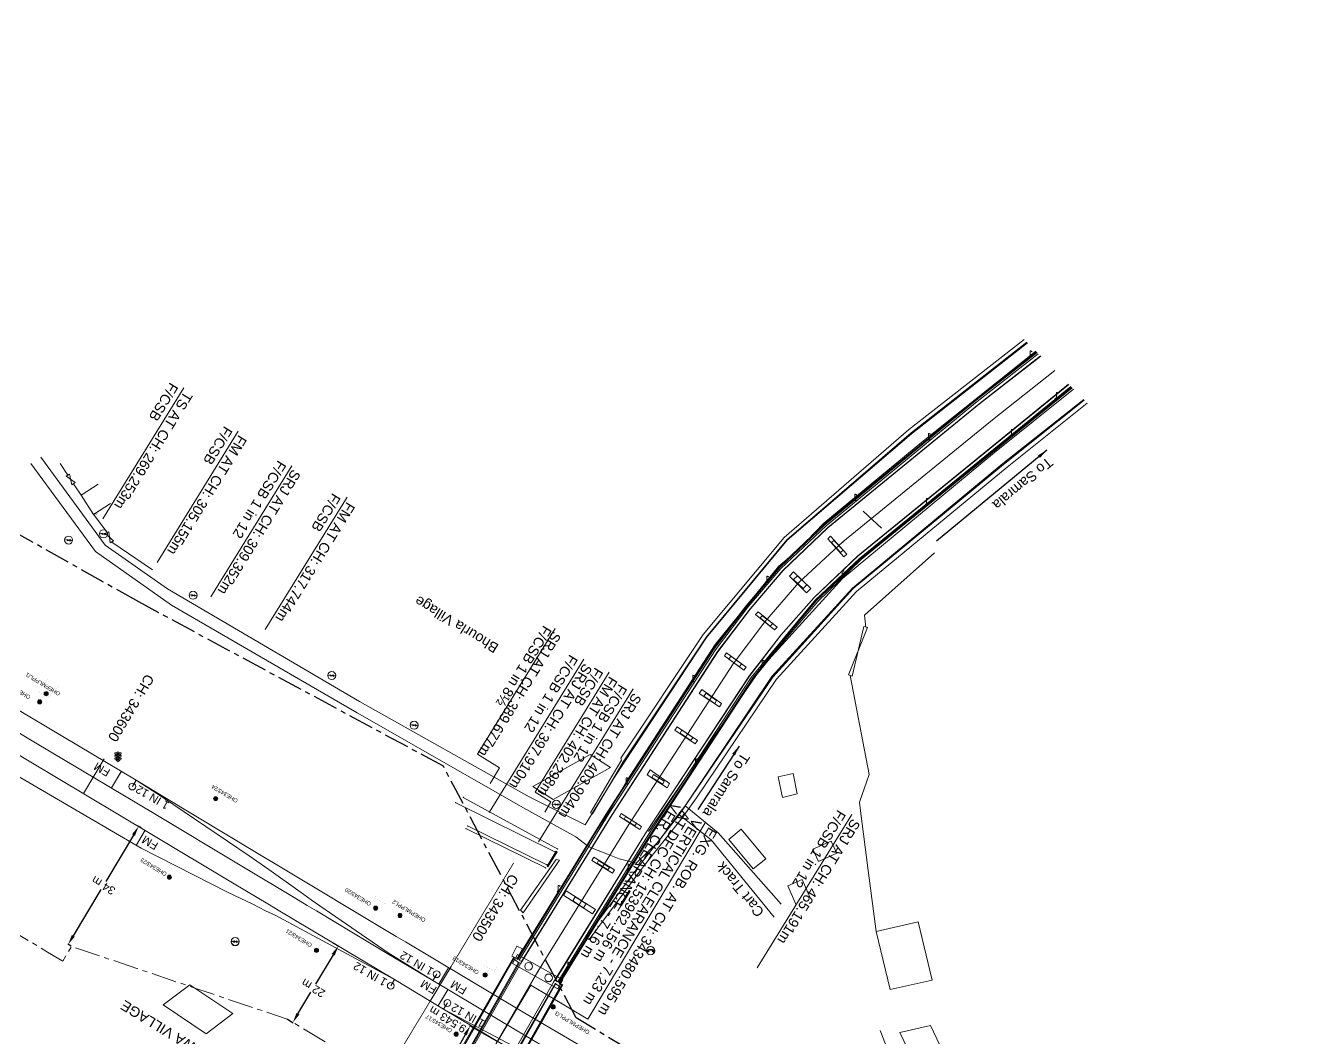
# Model space of a CAD drawing. Header units: metres. Extents: x 593168 to 611286, y 3401475 to 3412398.
# Drawn here: x 608160.6 to 608478.5, y 3403311.4 to 3403561.9 of the extents above; entities that cross this region are included whole.
import ezdxf

# ---------------------------------------------------------------- set-up
doc = ezdxf.new("R2010")
doc.units = ezdxf.units.M
doc.header["$MEASUREMENT"] = 0
doc.linetypes.add('CENTER', pattern=[2, 1.25, -0.25, 0.25, -0.25])
doc.linetypes.add('PHANTOM2', pattern=[1.25, 0.625, -0.125, 0.125, -0.125, 0.125, -0.125])
doc.layers.get('Defpoints').update_dxf_attribs({"lineweight": 0})
for name, color, linetype, lineweight in [('CANAL BOTTOM', 5, 'Continuous', 0), ('CANAL TOP', 5, 'Continuous', 0), ('Cart Track', 34, 'Continuous', 0), ("CHAWAPAIL STN. SRJ's", 251, 'Continuous', 0), ('Commercial Building Pucca', 251, 'Continuous', 0), ('Compound Wall', 251, 'Continuous', 0), ('Culvert Parapet', 7, 'Continuous', 0), ('DFCC BOUNDARY', 6, 'CENTER', 0), ('Electric Pole', 251, 'Continuous', 0), ('Exg track', 7, 'Continuous', 0), ('Existing IR Chainage', 7, 'Continuous', 0), ('Existing IR Track', 143, 'Continuous', 0), ('Fence', 251, 'F-LINE', 0), ('Footpath', 251, 'Continuous', 0), ('Gate', 251, 'Continuous', 0), ('Lamp_Post', 251, 'Continuous', 0), ('LC DETAILS IN PLAN', 7, 'Continuous', 0), ('OHE MAST', 8, 'Continuous', 0), ('OHE MAST TEXT', 8, 'Continuous', 0), ('Piers_Abutment', 7, 'Continuous', 0), ('PROPOSED DFCC TRACK', 1, 'Continuous', 0), ('Religious_Place', 251, 'Continuous', 0), ('Residential Building Pucca', 251, 'Continuous', 0), ('Retaining Wall', 251, 'Continuous', 0), ('SFL', 7, 'Continuous', 0), ('Shed', 251, 'Continuous', 0), ('Sign Board', 251, 'Continuous', 0), ('Step', 7, 'Continuous', 0), ('Subroad Centre', 34, 'Continuous', 0), ('Subroad Edge', 34, 'Continuous', 0), ('Telephone_Pole', 251, 'Continuous', 0), ('Village Area text', 251, 'Continuous', 0), ('Village Name', 7, 'Continuous', 0), ('Wing Wall', 7, 'Continuous', 0)]:
    doc.layers.add(name, color=color, linetype=linetype, lineweight=lineweight)
doc.layers.add('Existing Railway Boundary', color=7, linetype='CENTER')
doc.layers.add('MATCH LINE', color=7, linetype='Continuous')
doc.styles.get("Standard").update_dxf_attribs({"font": 'arial.ttf'})
doc.styles.add('Style-Arial', font='arial.ttf')
doc.styles.add('Vill txt', font='arial.ttf', dxfattribs={"height": 3})
doc.linetypes.add('F-LINE', pattern='A,0.6,["X",Standard,S=0.3,R=0,X=0,Y=-0.15],0.1', length=0.7)
doc.dimstyles.new('ISO-25', dxfattribs={"dimtxt": 2.5, "dimasz": 2.5, "dimexe": 1.25, "dimexo": 0.625, "dimtad": 1, "dimtxsty": 'Standard', "dimcen": 2.5, "dimadec": 0, "dimazin": 0, "dimtfac": 1, "dimtmove": 0, "dimatfit": 3, "dimfxl": 1, "dimarcsym": 0})
doc.dimstyles.get("Standard").update_dxf_attribs({"dimtxt": 0.18, "dimasz": 0.18, "dimexe": 0.18, "dimexo": 0.0625, "dimgap": 0.09, "dimtad": 0, "dimtih": 1, "dimtoh": 1, "dimdec": 4, "dimzin": 0, "dimdsep": 46, "dimtxsty": 'Standard', "dimcen": 0.09, "dimadec": 0, "dimazin": 0, "dimtfac": 1, "dimtdec": 4, "dimtofl": 0, "dimtmove": 0, "dimatfit": 3, "dimfxl": 1, "dimtolj": 1, "dimtzin": 0, "dimarcsym": 0})

# ---------------------------------------------------------------- blocks, each defined once
blk = doc.blocks.new('GT')
at = {"layer": 'Gate'}
for p, q in [((-0.5, -0.5), (-0.5, 0.5)), ((-0.5, 0.5), (0.5, -0.5)), ((0.5, 0.5), (0.5, -0.5))]:
    blk.add_line(p, q, dxfattribs=at)
blk.add_lwpolyline([(0.5, 0.5), (-0.5, -0.5)], dxfattribs=at)
blk = doc.blocks.new('EP')
blk.add_hatch(color=8).paths.add_polyline_path([(-0.21, -0.05), (-0.21, 0.16), (-0.93, -0.01), (-0.31, 0.07), (-0.31, -0.19), (0.31, 0), (0.31, -0.24), (0.94, -0.01), (0.41, -0.1), (0.43, 0.15)])
at = {"color": 8}
for p, q in [((-0.93, -0.01), (-0.21, 0.16)), ((-0.31, 0.07), (-0.93, -0.01)), ((-0.31, -0.19), (-0.31, 0.07)), ((0.31, 0), (-0.31, -0.19)), ((-0.21, 0.16), (-0.21, -0.05)), ((-0.21, -0.05), (0.43, 0.15)), ((0.31, -0.24), (0.31, 0)), ((0.43, 0.15), (0.41, -0.1)), ((0.94, -0.01), (0.31, -0.24)), ((0.41, -0.1), (0.94, -0.01))]:
    blk.add_line(p, q, dxfattribs=at)
blk.add_circle((0, 0), 1, dxfattribs=at)
blk = doc.blocks.new('LP')
for points in [[(0, 0), (0, 1.5)], [(0.25, 1.35), (0.44, 1.35)]]:
    blk.add_lwpolyline(points)
for centre, radius, start, end in [((0.07, 0.99), 0.519, 57.6425, 97.3165), ((0.34, 1.33), 0.094, 11.7012, 168.0476)]:
    blk.add_arc(centre, radius, start, end)
at = {"extrusion": (0, 0, -1)}
blk.add_ellipse((0, 0.01), major_axis=(0.308, 0), ratio=0.400495, dxfattribs=at)
blk.add_ellipse((0.35, 1.36), major_axis=(0.0017, 0.0438), ratio=0.461056, start_param=1.74022, end_param=4.575836)
blk = doc.blocks.new('SIG')
for color, points in [(1, [(-0.22, 0.42, 0.180295), (-0.01, 0.33, -0.00255), (0.01, 0.33, -0.00255), (0.02, 0.33, 0.180295), (0.23, 0.42, -0.002654), (0.25, 0.44, 0.184495), (0.33, 0.65, 1.000001), (-0.32, 0.65, 0.184495), (-0.24, 0.44, -0.002654)]), (2, [(0.23, -0.23, -0.002654), (0.25, -0.21, 0.184495), (0.33, 0.01, 1.000001), (-0.32, 0.01, 0.184495), (-0.24, -0.21, -0.002654), (-0.22, -0.23, 0.180295), (-0.01, -0.32, -0.00255), (0.01, -0.32, -0.00255), (0.02, -0.32, 0.180295)]), (3, [(0.23, -0.88, -0.002654), (0.25, -0.86, 0.184495), (0.33, -0.64, 1.000001), (-0.32, -0.64, 0.184495), (-0.24, -0.86, -0.002654), (-0.22, -0.88, 0.395599)])]:
    blk.add_hatch(color=color).paths.add_polyline_path(points)
for p, q in [((-0.31, 0.98), (-0.32, -0.9)), ((0.33, -0.9), (0.32, 0.98))]:
    blk.add_line(p, q)
for points in [[(-0.31, 0.98), (-0.81, 0.98, 0.198758), (-0.42, 0.41, 0.003814), (-0.31, 0.39, 0.003814)], [(-0.31, 0.33), (-0.81, 0.33, 0.198758), (-0.42, -0.23, 0.003727), (-0.32, -0.26, 0.003727)], [(0.32, 0.98), (0.82, 0.98, -0.198758), (0.44, 0.41, -0.003814), (0.32, 0.39, -0.003814)], [(0.32, 0.33), (0.82, 0.33, -0.198758), (0.44, -0.23, -0.003727), (0.33, -0.26, -0.003727)], [(-0.32, -0.32), (-0.81, -0.32, 0.198758), (-0.42, -0.88, 0.003639), (-0.32, -0.9)], [(0.33, -0.32), (0.82, -0.32, -0.198758), (0.44, -0.88, -0.003639), (0.33, -0.9)]]:
    blk.add_lwpolyline(points, format="xyb")
for centre, radius, start, end in [((0.01, 0.91), 0.324, 12.4049, 167.5951), ((0.01, 0.81), 0.357, 27.7578, 152.2422), ((0.01, -0.9), 0.324, 181.4572, 358.5428)]:
    blk.add_arc(centre, radius, start, end)
blk = doc.blocks.new('TP')
at = {"layer": 'Telephone_Pole'}
blk.add_hatch(color=8, dxfattribs=at).paths.add_polyline_path([(0.49, 0.08, -0.516403), (0.5, 0.04, 0.157799), (0.42, -0.19, 0.257253), (0.43, -0.21), (0.7, -0.4, 0.297943), (0.73, -0.4, 0.213635), (0.94, -0.09, 0.292624), (0.86, 0.1, 0.314672), (-0.86, 0.1, 0.297888), (-0.94, -0.1, 0.205841), (-0.73, -0.4, 0.297943), (-0.7, -0.4), (-0.43, -0.21, 0.257253), (-0.42, -0.19, 0.155164), (-0.5, 0.04, -0.510878), (-0.49, 0.08, -0.167449)])
at = {"layer": 'Telephone_Pole', "color": 8}
for p, q in [((-0.7, -0.4), (-0.43, -0.21)), ((-0.44, -0.22), (-0.44, -0.22)), ((0.7, -0.4), (0.43, -0.21)), ((0.44, -0.22), (0.44, -0.22))]:
    blk.add_line(p, q, dxfattribs=at)
blk.add_circle((0, 0), 1.03, dxfattribs=at)
for centre, radius, start, end in [((0.01, -1.13), 1.5, 55.3659, 125.2353), ((-0.48, 0.05), 0.0243, 109.2181, 217.464), ((-0.82, -0.21), 0.402, 2.1844, 37.464), ((0.01, -1.34), 1.5, 71.1943, 109.2181), ((0.82, -0.21), 0.402, 141.9464, 177.8156), ((0.48, 0.06), 0.0243, 321.9464, 71.1943), ((0.75, -0.06), 0.194, 350.1231, 55.3659), ((-0.44, -0.19), 0.0258, 304.4776, 2.1844), ((0.44, -0.19), 0.0258, 177.8156, 235.5224), ((0.72, -0.38), 0.0258, 235.5224, 301.8866), ((0.49, -0.01), 0.462, 301.8866, 350.1231)]:
    blk.add_arc(centre, radius, start, end, dxfattribs=at)
blk = doc.blocks.new('OHE MAST')
h = blk.add_hatch(color=253)
h.dxf.hatch_style = 1
edge = h.paths.add_edge_path()
edge.add_arc((0, 0), 0.514, 0, 360)
at = {"color": 253, "const_width": 0.01}
for points in [[(-1.03, -1.71), (0, 0)], [(-3.09, -2.23), (-2.32, -0.94), (0.26, -2.49), (-0.52, -3.77)]]:
    blk.add_lwpolyline(points, dxfattribs=at)
at = {"color": 253}
blk.add_circle((0, 0), 0.514, dxfattribs=at)
blk = doc.blocks.new('*D123')
at = {"layer": 'Defpoints', "color": 0, "transparency": 16777216}
for p in [(608277.34, 3403310.66), (608265.88, 3403306.2), (608272.62, 3403302.36)]:
    blk.add_point(p, dxfattribs=at)
at = {"layer": 'PROPOSED DFCC TRACK', "color": 0, "lineweight": -2, "transparency": 16777216}
for p, q in [((608277.23, 3403310.72), (608270.49, 3403314.55)), ((608269.37, 3403312.32), (608267.12, 3403308.37)), ((608272.52, 3403302.42), (608265.77, 3403306.26))]:
    blk.add_line(p, q, dxfattribs=at)
at = {"layer": 'PROPOSED DFCC TRACK', "color": 0, "transparency": 16777216}
for points in [[(608269, 3403312.52), (608269.73, 3403312.11), (608270.6, 3403314.49)], [(608266.76, 3403308.58), (608267.48, 3403308.16), (608265.88, 3403306.2)]]:
    blk.add_solid(points, dxfattribs=at)
at = {"layer": 'PROPOSED DFCC TRACK', "color": 0, "lineweight": 0, "transparency": 16777216, "insert": (608265.03, 3403316.1), "char_height": 2, "attachment_point": 5, "rotation": 149, "style": 'Style-Arial'}
blk.add_mtext('\\A1;9.543 m', dxfattribs=at)
blk = doc.blocks.new('TerminatorOpen_0.5')
at = {"color": 0, "linetype": 'ByBlock', "lineweight": -2}
for q in [(-1, 0.25), (-1, 0), (-1, -0.25)]:
    blk.add_line((0, 0), q, dxfattribs=at)
blk = doc.blocks.new('*D106')
at = {"layer": 'Defpoints', "color": 0, "linetype": 'ByBlock', "ltscale": 5, "transparency": 16777216}
for p in [(608236.59, 3403335.08), (608237.97, 3403334.25), (608225.31, 3403316.19)]:
    blk.add_point(p, dxfattribs=at)
at = {"layer": 'DFCC BOUNDARY', "color": 0, "linetype": 'ByBlock', "lineweight": -2, "ltscale": 5, "transparency": 16777216}
for p, q in [((608236.69, 3403335.02), (608238.08, 3403334.19)), ((608236.69, 3403332.11), (608232.33, 3403324.81)), ((608227.98, 3403317.51), (608231.18, 3403322.87)), ((608225.42, 3403316.13), (608226.8, 3403315.3))]:
    blk.add_line(p, q, dxfattribs=at)
at = {"layer": 'DFCC BOUNDARY', "color": 0, "linetype": 'ByBlock', "ltscale": 5, "transparency": 16777216}
for points in [[(608236.33, 3403332.32), (608237.05, 3403331.89), (608237.97, 3403334.25)], [(608227.62, 3403317.72), (608228.33, 3403317.3), (608226.7, 3403315.36)]]:
    blk.add_solid(points, dxfattribs=at)
at = {"layer": 'DFCC BOUNDARY', "color": 0, "linetype": 'ByBlock', "ltscale": 5, "transparency": 16777216, "insert": (608231.75, 3403323.84), "char_height": 2, "attachment_point": 5, "rotation": 149, "style": 'Style-Arial'}
blk.add_mtext('\\A1;22 m', dxfattribs=at)
blk = doc.blocks.new('*D107')
at = {"layer": 'Defpoints', "color": 0, "linetype": 'ByBlock', "ltscale": 5, "transparency": 16777216}
for p in [(608188.53, 3403363.86), (608189.35, 3403363.37), (608171.92, 3403334.18)]:
    blk.add_point(p, dxfattribs=at)
at = {"layer": 'DFCC BOUNDARY', "color": 0, "linetype": 'ByBlock', "lineweight": -2, "ltscale": 5, "transparency": 16777216}
for p, q in [((608189.24, 3403363.43), (608188.42, 3403363.92)), ((608187.25, 3403361.71), (608180.4, 3403350.25)), ((608172.38, 3403336.81), (608179.23, 3403348.28)), ((608171.81, 3403334.24), (608170.99, 3403334.73))]:
    blk.add_line(p, q, dxfattribs=at)
at = {"layer": 'DFCC BOUNDARY', "color": 0, "linetype": 'ByBlock', "ltscale": 5, "transparency": 16777216}
for points in [[(608186.89, 3403361.93), (608187.61, 3403361.5), (608188.53, 3403363.86)], [(608172.02, 3403337.03), (608172.74, 3403336.6), (608171.1, 3403334.67)]]:
    blk.add_solid(points, dxfattribs=at)
at = {"layer": 'DFCC BOUNDARY', "color": 0, "linetype": 'ByBlock', "ltscale": 5, "transparency": 16777216, "insert": (608179.82, 3403349.26), "char_height": 2, "attachment_point": 5, "rotation": 149, "style": 'Style-Arial'}
blk.add_mtext('\\A1;34 m', dxfattribs=at)

msp = doc.modelspace()

# ---------------------------------------------------------------- linework, layer by layer
at = {"layer": 'CANAL BOTTOM'}
for points in [[(608291.6935, 3403357.5196, 262.1373), (608267.0188, 3403369.705, 261.8954)], [(608269.9654, 3403363.9607, 262.5452), (608289.5996, 3403354.3529, 262.2223)]]:
    msp.add_polyline3d(points, dxfattribs=at)
for p in [(608267.019, 3403369.705, 261.895), (608269.965, 3403363.961, 262.545), (608291.694, 3403357.52, 262.137), (608289.6, 3403354.353, 262.222)]:
    msp.add_point(p, dxfattribs=at)
at = {"layer": 'CANAL TOP'}
for points in [[(608268.8659, 3403371.0286, 262.7961), (608292.2551, 3403358.2329, 263.3049)], [(608289.3106, 3403353.594, 263.4019), (608269.5226, 3403363.3304, 263.272)]]:
    msp.add_polyline3d(points, dxfattribs=at)
for p in [(608268.866, 3403371.029, 262.796), (608269.523, 3403363.33, 263.272), (608292.255, 3403358.233, 263.305), (608289.311, 3403353.594, 263.402)]:
    msp.add_point(p, dxfattribs=at)
at = {"layer": 'Cart Track'}
for points in [[(608347.5432, 3403344.5808, 261.8404), (608331.962, 3403362.2622, 262.3742), (608323.7869, 3403368.9397, 263.176)], [(608322.1208, 3403366.8927, 263.184), (608330.2125, 3403360.5728, 262.3352), (608345.7994, 3403341.437, 261.7904)]]:
    msp.add_polyline3d(points, dxfattribs=at)
at = {"layer": "CHAWAPAIL STN. SRJ's", "lineweight": 13, "flags": 128}
for points, elevation in [([(608199.6932, 3403472.3502), (608179.6765, 3403439.9669)], 264.1857), ([(608213.1832, 3403461.6292), (608193.1209, 3403429.172)], 264.1047), ([(608240.1181, 3403445.308), (608219.8924, 3403412.5864)], 264.1047)]:
    msp.add_lwpolyline(points, dxfattribs=dict(at, elevation=elevation))
for points in [[(608226.4389, 3403453.0433), (608206.4319, 3403420.6755)], [(608291.6336, 3403412.8201), (608272.3963, 3403381.6975), (608277.8741, 3403378.3115), (608275.5212, 3403374.505)], [(608298.7361, 3403405.2446), (608275.3033, 3403367.3346)], [(608305.0124, 3403402.04), (608286.6568, 3403372.3439), (608290.5979, 3403369.9078), (608289.0349, 3403367.3793)], [(608310.9325, 3403397.9203), (608287.4998, 3403360.0103)], [(608365.0702, 3403366.808), (608341.6374, 3403328.898)]]:
    msp.add_lwpolyline(points, dxfattribs=at)
at = {"layer": 'Commercial Building Pucca'}
for points in [[(608181.5886, 3403443.7478, 262.6691), (608177.3796, 3403441.0516, 262.6691), (608174.3262, 3403445.8181, 262.8031), (608178.5352, 3403448.5143, 262.8031)], [(608305.2922, 3403378.4131, 267.4407), (608291.1183, 3403370.5187, 267.4357), (608286.0802, 3403373.76, 264.4286), (608300.2541, 3403381.6544, 264.4336), (608305.2922, 3403378.4131, 267.4407)]]:
    msp.add_polyline3d(points, dxfattribs=at)
for points in [[(608384.9725, 3403325.8345, 266.462), (608374.5518, 3403323.4712, 266.582), (608371.0418, 3403337.883, 266.486), (608381.4632, 3403340.2465, 266.486)], [(608392.2059, 3403298.4588, 266.691), (608384.6678, 3403296.6986, 266.489), (608376.9495, 3403312.8309, 266.504), (608384.4901, 3403314.5917, 266.504)]]:
    msp.add_polyline3d(points, close=True, dxfattribs=at)
at = {"layer": 'Compound Wall'}
for points in [[(608169.0824, 3403453.6039, 262.994), (608171.034, 3403450.7364, 262.995)], [(608172.4383, 3403448.6303, 262.6241), (608174.3262, 3403445.8181, 262.8031)], [(608177.4032, 3403441.0683, 262.6671), (608180.712, 3403436.543, 262.6811)], [(608181.877, 3403434.1643, 262.7201), (608191.9905, 3403427.294, 262.3782)], [(608368.5026, 3403413.1798, 264.3636), (608368.2322, 3403416.0876, 265.2624), (608385.4979, 3403431.5688, 265.1714)], [(608364.685, 3403401.2126, 264.6496), (608369.3455, 3403376.7284, 265.0164), (608366.9389, 3403369.831, 264.0857), (608367.1986, 3403367.6779, 262.4842), (608369.1348, 3403352.9465, 264.2427)], [(608369.1348, 3403352.9465, 264.2427), (608371.0418, 3403337.883, 266.486)]]:
    msp.add_polyline3d(points, dxfattribs=at)
at = {"layer": 'Culvert Parapet'}
for points in [[(608289.6158, 3403354.0397, 263.8308), (608291.8986, 3403357.7006, 263.7728), (608292.0967, 3403357.5543, 263.7688), (608289.8137, 3403353.8931, 263.7688)], [(608307.7024, 3403344.3503, 263.8008), (608309.9851, 3403348.0112, 263.7428), (608310.1802, 3403347.8479, 263.7388), (608307.9529, 3403344.2338, 263.7958)]]:
    msp.add_polyline3d(points, close=True, dxfattribs=at)
at = {"layer": 'DFCC BOUNDARY', "ltscale": 5, "flags": 128}
msp.add_lwpolyline([(608169.7484, 3403330.5329), (608166.0125, 3403332.7612), (608109.3376, 3403366.5656), (608077.3094, 3403385.6693), (608053.897, 3403399.8354), (608027.9038, 3403415.1356), (608002.7237, 3403430.4016), (607965.038, 3403453.1168), (607923.0995, 3403476.5115), (607908.5225, 3403452.0667), (607756.2131, 3403543.6905), (607765.5086, 3403559.4423), (607571.8471, 3403673.7258), (607552.2717, 3403660.5571), (607485.2693, 3403700.0965), (607479.8852, 3403703.2741), (607474.4939, 3403706.4583), (607469.0947, 3403709.6517), (607463.6689, 3403712.8676), (607458.2522, 3403716.0874), (607452.8306, 3403719.3215), (607447.4053, 3403722.5717), (607441.9978, 3403725.8273, -0.00829626), (607370.6701, 3403770.5171), (607376.2934, 3403779.6115)], format="xyb", dxfattribs=at)
msp.add_lwpolyline([(608371.0084, 3403228.0502), (608371.2837, 3403228.8374), (608356.3424, 3403237.7852), (608325.1031, 3403256.5065), (608299.6469, 3403271.6502), (608276.1364, 3403285.737), (608274.196, 3403286.9007), (608272.2582, 3403288.0627), (608267.7917, 3403290.741), (608252.7058, 3403299.7538), (608240.5308, 3403307.1051), (608225.3099, 3403316.1902), (608209.1028, 3403321.6255), (608206.814, 3403322.3983), (608203.4143, 3403323.528), (608196.5988, 3403325.8333), (608174.1538, 3403333.427), (608171.9213, 3403334.1758), (608169.7484, 3403330.5329)], dxfattribs=at)
at = {"layer": 'Exg track'}
for p, q in [((608187.902, 3403375.2636), (608186.9773, 3403373.7092)), ((608261.3816, 3403325.7235), (608262.3063, 3403327.2779)), ((608251.8545, 3403325.9672), (608250.9297, 3403324.4128)), ((608264.0333, 3403318.6136), (608264.958, 3403320.168))]:
    msp.add_line(p, q, dxfattribs=at)
at = {"layer": 'Exg track', "const_width": 0.3}
for points, elevation in [([(608184.2381, 3403377.4438), (608181.7813, 3403373.3383)], 264.141), ([(608190.1291, 3403362.9038), (608187.9514, 3403359.1715)], 264.1047), ([(608265.1007, 3403323.509), (608262.6493, 3403319.4492)], 264.2317)]:
    msp.add_lwpolyline(points, dxfattribs=dict(at, elevation=elevation))
msp.add_lwpolyline([(608265.2613, 3403328.9278), (608262.8398, 3403324.8574)], dxfattribs=at)
at = {"layer": 'Exg track'}
for centre in [(608186.9773, 3403373.7092), (608262.3063, 3403327.2779), (608250.9297, 3403324.4128), (608264.958, 3403320.168)]:
    msp.add_circle(centre, 0.8325, dxfattribs=at)
at = {"layer": 'Existing IR Chainage', "color": 7, "linetype": 'Continuous', "lineweight": 13, "flags": 128}
for points in [[(608180.0269, 3403380.5827), (608174.9003, 3403371.9968)], [(608265.8665, 3403329.1882), (608260.6976, 3403320.6277)]]:
    msp.add_lwpolyline(points, dxfattribs=at)
at = {"layer": 'Existing IR Track', "flags": 128}
for points in [[(608367.1739, 3403275.0703), (608357.7637, 3403279.1926), (608346.7622, 3403284.0552), (608316.2168, 3403298.8461), (608284.1412, 3403317.6599), (608254.5655, 3403335.3114), (608252.2512, 3403336.6068), (608221.8917, 3403354.8082), (608218.8493, 3403356.6586), (608194.5717, 3403371.2695), (608187.902, 3403375.2636), (608151.5167, 3403396.9152), (608086.4235, 3403435.7831), (608056.7796, 3403453.4972), (608031.8518, 3403468.4243), (608012.9231, 3403479.7069), (607975.9689, 3403501.7758), (607956.1825, 3403513.6224), (607936.3775, 3403525.4876)], [(608251.8545, 3403325.9672), (608222.2986, 3403341.8834), (608219.9458, 3403343.0072), (608216.8169, 3403344.597), (608210.6906, 3403347.5186), (608189.1933, 3403358.4469), (608145.1533, 3403384.1435), (608107.2322, 3403406.7721), (608077.1122, 3403424.809), (608048.9418, 3403441.6816), (608028.7206, 3403453.8546), (608009.5482, 3403465.3257), (607999.9832, 3403471.033), (607981.9504, 3403481.8659), (607967.9877, 3403490.2163), (607949.1946, 3403501.4065), (607926.8519, 3403514.7494)], [(608295.2016, 3403305.5795), (608281.826, 3403313.5499), (608261.3816, 3403325.7235), (608250.0783, 3403332.4086), (608232.5316, 3403342.9842), (608230.2621, 3403344.3148), (608227.4329, 3403346.028), (608214.0937, 3403353.9995), (608192.3562, 3403367.0103), (608163.0209, 3403384.5647), (608149.253, 3403392.8035)], [(608279.0903, 3403309.618), (608264.0333, 3403318.6136), (608251.8545, 3403325.9672), (608223.0332, 3403343.1699), (608220.9229, 3403344.4357), (608217.85, 3403346.2588), (608211.7599, 3403349.9161), (608191.4116, 3403362.138), (608160.6071, 3403380.5312), (608147.2148, 3403388.5271)], [(608261.3816, 3403325.7235), (608250.3343, 3403332.5889), (608233.3856, 3403344.2132), (608231.2716, 3403345.6918), (608228.5157, 3403347.6958), (608220.7464, 3403353.2303), (608215.9243, 3403356.6116), (608194.4567, 3403371.0653), (608187.902, 3403375.2636)], [(608319.1889, 3403291.2981), (608313.6371, 3403294.3399), (608298.8207, 3403301.6982), (608296.9857, 3403302.5368), (608294.2193, 3403303.7633), (608288.2918, 3403306.397), (608286.124, 3403307.396), (608284.2158, 3403308.2007), (608279.5553, 3403310.3906), (608264.0333, 3403318.6136)]]:
    msp.add_lwpolyline(points, dxfattribs=at)
at = {"layer": 'Existing Railway Boundary', "ltscale": 5}
msp.add_lwpolyline([(610412.2426, 3402047.4072), (610348.1708, 3402084.3155), (610255.6699, 3402141.9633), (610098.8011, 3402235.9968), (610097.6409, 3402236.5907), (610096.8654, 3402237.0016), (610095.7382, 3402237.4658), (610093.9073, 3402238.4592), (608296.8511, 3403316.4743), (608263.9541, 3403378.7593), (608188.5487, 3403419.3953), (608142.2829, 3403445.4311)], dxfattribs=at)
at = {"layer": 'Fence'}
msp.add_lwpolyline([(608372.1017, 3403313.3551), (608381.8617, 3403288.2371), (608369.5508, 3403278.9481), (608367.1131, 3403271.5311), (608370.3664, 3403268.909), (608376.3973, 3403268.3341), (608386.7125, 3403262.4563), (608551.2206, 3403164.1511), (608632.2893, 3403115.0721), (608679.3088, 3403087.3195), (608791.5813, 3403020.1173), (608819.8372, 3403003.1193), (608873.6228, 3402970.6534), (608890.3422, 3402960.78), (608889.8609, 3402959.7253), (608927.3124, 3402936.2233), (609022.9823, 3402879.9395), (609070.4179, 3402852.2172), (609088.9237, 3402841.3128), (609133.9252, 3402812.673), (609144.8227, 3402808.4816)], dxfattribs=at)
at = {"layer": 'Footpath'}
for points in [[(608282.6902, 3403330.7949, 273.5789), (608304.9949, 3403367.0969, 272.5772), (608331.2915, 3403407.5464, 270.9397), (608339.3075, 3403418.0974, 270.6868), (608347.5005, 3403427.628, 270.2429), (608358.6832, 3403438.2434, 269.7911), (608396.0751, 3403468.9831, 268.0246), (608411.2054, 3403480.7955, 267.3696)], [(608411.7412, 3403480.2552, 267.3679), (608396.6086, 3403468.4141, 268.0226), (608359.1219, 3403437.8081, 269.814), (608347.9957, 3403427.1286, 270.2409), (608339.8615, 3403417.6827, 270.6918), (608331.7978, 3403407.1419, 270.9427), (608305.7009, 3403366.7911, 272.5582), (608283.3209, 3403330.3929, 273.6059)], [(608418.7424, 3403473.1954, 267.2776), (608366.5641, 3403430.7469, 269.5521), (608355.6291, 3403420.42, 270.122), (608347.5731, 3403411.2611, 270.5328), (608339.7201, 3403401.0316, 270.9647), (608313.9472, 3403362.0505, 272.2933), (608291.6277, 3403325.7502, 273.546)], [(608292.3191, 3403325.439, 273.524), (608314.5929, 3403361.6137, 272.5502), (608340.1458, 3403400.7269, 270.9537), (608356.0857, 3403419.9472, 270.112), (608366.9654, 3403430.1344, 269.5491), (608419.251, 3403472.6825, 267.2905)], [(608262.4491, 3403294.8596, 273.245), (608261.1769, 3403295.6425, 273.1971), (608281.4229, 3403331.08, 273.254), (608282.5547, 3403330.2049, 273.239)], [(608283.3209, 3403330.3929, 273.6059), (608282.6902, 3403330.7949, 273.5789)], [(608282.5547, 3403330.2049, 273.239), (608262.4491, 3403294.8596, 273.245)], [(608292.3191, 3403325.439, 273.524), (608291.6277, 3403325.7502, 273.546)]]:
    msp.add_polyline3d(points, dxfattribs=at)
msp.add_polyline3d([(608291.7551, 3403324.9054, 273.2011), (608292.8622, 3403324.1549, 273.226), (608273.2594, 3403289.3206, 273.1921), (608272.0469, 3403290.0159, 273.2091)], close=True, dxfattribs=at)
at = {"layer": 'LC DETAILS IN PLAN', "lineweight": 13, "flags": 128}
msp.add_lwpolyline([(608277.346, 3403310.66), (608285.6377, 3403324.539), (608299.6939, 3403316.1414), (608328.7341, 3403364.7498)], dxfattribs=at)
at = {"layer": 'MATCH LINE', "linetype": 'PHANTOM2', "ltscale": 15, "const_width": 0.2}
msp.add_lwpolyline([(608281.3592, 3403354.8465), (608229.4276, 3403268.8398)], dxfattribs=at)
at = {"layer": 'Piers_Abutment'}
for points in [[(608359.8155, 3403435.6931, 267.7287), (608359.1343, 3403434.998, 267.7327), (608363.1126, 3403430.5725, 267.7337), (608363.8255, 3403431.2142, 267.6947)], [(608360.6336, 3403434.5931, 263.5809), (608360.0438, 3403434.0595, 263.4989), (608362.2853, 3403431.6526, 263.3899), (608362.8751, 3403432.1861, 263.4719)], [(608354.9171, 3403422.7388, 268.0806), (608353.878, 3403421.6758, 268.0636), (608349.5991, 3403425.7717, 268.1375), (608350.6382, 3403426.8347, 268.1545)], [(608351.5988, 3403425.8553, 263.4269), (608350.662, 3403424.9176, 263.4109), (608352.9736, 3403422.6865, 263.4559), (608353.9104, 3403423.6243, 263.4719)], [(608346.5607, 3403413.188, 268.5924), (608345.9405, 3403412.4968, 268.5934), (608341.2487, 3403416.2435, 268.5794), (608341.8658, 3403416.9753, 268.5644)], [(608342.3668, 3403415.4187, 263.3709), (608344.8656, 3403413.3989, 263.248), (608345.466, 3403414.0575, 263.245), (608342.8735, 3403415.9721, 263.3679)], [(608334.0308, 3403406.8137, 269.0053), (608333.517, 3403406.0485, 269.0363), (608338.3134, 3403402.4741, 269.0143), (608338.8778, 3403403.2543, 269.0213)], [(608335.1152, 3403405.9638, 265.1464), (608334.6536, 3403405.2356, 265.1034), (608337.2856, 3403403.3201, 263.251), (608337.7472, 3403404.0483, 263.294)], [(608327.8935, 3403397.7128, 269.4681), (608327.2932, 3403396.7049, 269.1432), (608332.3105, 3403393.4049, 269.1173), (608332.8319, 3403394.2526, 269.1362)], [(608331.6032, 3403395.0174, 263.4469), (608331.1116, 3403394.2692, 263.4749), (608328.4539, 3403396.0378, 263.4689), (608328.9888, 3403396.7922, 265.0914)], [(608321.8091, 3403388.4803, 269.7471), (608321.235, 3403387.643, 269.7571), (608326.2722, 3403384.2785, 269.7351), (608326.8463, 3403385.1159, 269.7251)], [(608325.6694, 3403385.8439, 263.284), (608325.2029, 3403385.1122, 263.3489), (608322.5403, 3403386.9154, 264.9865), (608322.9679, 3403387.6378, 263.3419)], [(608315.1385, 3403377.8761, 270.093), (608314.3695, 3403376.6431, 270.136), (608319.3921, 3403373.3995, 270.1479), (608319.9345, 3403374.4717, 270.2069)], [(608315.5849, 3403375.9853, 265.4503), (608315.9705, 3403376.6755, 264.1137), (608318.6302, 3403375.0199, 263.6419), (608318.2446, 3403374.3297, 264.9785)], [(608307.9511, 3403367.0867, 270.5518), (608307.5384, 3403366.343, 270.5878), (608312.6122, 3403363.1136, 270.5858), (608313.0249, 3403363.8573, 270.5498)], [(608311.7391, 3403364.6748, 263.6179), (608311.3535, 3403363.9846, 264.9545), (608308.6938, 3403365.6402, 265.4263), (608309.0794, 3403366.3304, 264.0897)], [(608301.2424, 3403356.2459, 270.9857), (608300.7053, 3403355.4151, 270.9457), (608305.8155, 3403352.29, 270.077), (608306.3518, 3403353.0908, 270.105)], [(608305.0904, 3403353.7184, 266.439), (608304.6487, 3403353.0901, 266.438), (608301.989, 3403354.7457, 266.9099), (608302.3746, 3403355.4359, 265.5733)], [(608294.3946, 3403347.9464, 270.5288), (608293.7576, 3403346.7984, 270.4769), (608300.8881, 3403342.2211, 269.889), (608301.5915, 3403343.3254, 269.899)], [(608299.3086, 3403344.709, 265.1754), (608298.6642, 3403343.7115, 265.4003), (608295.9865, 3403345.4047, 267.3798), (608296.5704, 3403346.401, 265.5313)], [(608293.5614, 3403325.9046, 270.6958), (608292.3051, 3403323.7083, 270.6878), (608281.0549, 3403329.9365, 270.6978), (608282.3112, 3403332.1329, 270.7058)]]:
    msp.add_polyline3d(points, close=True, dxfattribs=at)
for centre in [(608285.0436, 3403329.2333, 264.4196), (608289.9905, 3403326.3919, 264.2537)]:
    msp.add_circle(centre, 0.9439, dxfattribs=at)
at = {"layer": 'Religious_Place'}
msp.add_polyline3d([(608356.8375, 3403355.2112, 264.0167), (608355.4172, 3403358.2092, 262.2772), (608359.926, 3403360.2193, 262.3932), (608361.3463, 3403357.2214, 264.1327)], close=True, dxfattribs=at)
msp.add_polyline3d([(608351.2016, 3403344.5898, 262.2443), (608349.1939, 3403349.1674, 262.2443), (608352.7761, 3403350.7386, 262.2733), (608354.7839, 3403346.161, 262.2733)], dxfattribs=at)
at = {"layer": 'Residential Building Pucca'}
msp.add_polyline3d([(608201.2251, 3403324.7008, 262.994), (608211.8416, 3403317.5549, 263.3979), (608205.2278, 3403312.5786, 263.9298), (608194.6113, 3403319.7245, 263.5259), (608201.2251, 3403324.7008, 262.994)], dxfattribs=at)
at = {"layer": 'Retaining Wall'}
for points in [[(608408.4089, 3403483.6153, 263.4908), (608379.7337, 3403461.1864, 263.4639), (608348.9369, 3403434.7823, 263.4209), (608329.0814, 3403410.7196, 263.3859), (608308.4368, 3403379.8394, 263.4759), (608306.3614, 3403376.2765, 263.5239), (608300.8356, 3403367.0014, 263.5349), (608300.3848, 3403367.1756, 263.5449), (608305.8507, 3403376.5198, 263.5049), (608308.0177, 3403380.2297, 263.4599), (608307.8545, 3403380.7709, 263.4629), (608328.2496, 3403411.3602, 263.3579), (608348.2814, 3403435.3505, 263.4099), (608379.0631, 3403461.9487, 263.4479), (608407.7185, 3403484.3115, 263.4918)], [(608423.3353, 3403468.5641, 263.4432), (608403.542, 3403452.7301, 263.4449), (608366.1901, 3403421.9305, 263.142), (608346.3796, 3403400.253, 263.3339), (608326.6072, 3403370.9424, 263.29), (608323.1282, 3403366.0287, 263.272), (608322.3247, 3403366.6881, 263.227), (608325.4336, 3403371.3442, 263.244), (608345.5269, 3403400.8003, 263.273), (608365.4003, 3403422.6915, 263.3399), (608402.63, 3403453.4302, 263.4489), (608422.5937, 3403469.3119, 263.4328)]]:
    msp.add_polyline3d(points, dxfattribs=at)
for points in [[(608299.2386, 3403336.3558, 263.7638), (608300.0462, 3403335.8427, 263.7588), (608313.3731, 3403353.8446, 263.3519), (608323.1282, 3403366.0287, 263.272), (608322.3247, 3403366.6881, 263.227), (608312.5998, 3403354.382, 263.3649)], [(608283.7313, 3403342.5001, 263.6438), (608283.0182, 3403343.1391, 263.6309), (608291.9129, 3403355.6897, 263.4189), (608292.7073, 3403355.4993, 263.4799)]]:
    msp.add_polyline3d(points, close=True, dxfattribs=at)
at = {"layer": 'SFL'}
msp.add_polyline3d([(608372.4176, 3403437.6524, 267.3628), (608367.9045, 3403441.8555, 267.3268)], dxfattribs=at)
at = {"layer": 'Shed'}
for points in [[(608347.8687, 3403371.04, 264.2967), (608346.8574, 3403376.1052, 264.6166), (608350.5365, 3403376.9644, 264.4266), (608351.5497, 3403371.8894, 264.4266)], [(608340.6587, 3403353.3993, 263.125), (608334.5805, 3403360.6508, 264.3796), (608337.6646, 3403363.1594, 264.1877), (608343.7961, 3403355.8443, 264.1877)]]:
    msp.add_polyline3d(points, close=True, dxfattribs=at)
at = {"layer": 'Step'}
msp.add_polyline3d([(608280.8868, 3403331.7857, 273.1711), (608282.1819, 3403334.197, 273.1401), (608283.5169, 3403333.5555, 273.1751), (608282.2218, 3403331.144, 273.1751)], close=True, dxfattribs=at)
at = {"layer": 'Subroad Centre'}
msp.add_polyline3d([(608150.3206, 3403212.0057, 268.7004), (608171.7708, 3403212.7825, 269.4981), (608182.5935, 3403213.8965, 269.866), (608197.8522, 3403217.5413, 270.3789), (608209.37, 3403222.341, 270.8048), (608219.6649, 3403228.2221, 271.1417), (608228.9167, 3403236.0266, 271.6225), (608237.2971, 3403244.8334, 272.0054), (608244.8582, 3403254.7505, 272.4703), (608257.32, 3403274.8156, 273.2071), (608275.1377, 3403306.8579, 273.368), (608287.3704, 3403327.92, 273.384), (608309.8718, 3403364.3578, 272.3763), (608335.6678, 3403404.0442, 270.7558), (608343.5132, 3403414.4693, 270.3709), (608351.9433, 3403424.1962, 269.876), (608362.8689, 3403434.253, 269.4212), (608399.847, 3403464.4063, 267.7576), (608415.3162, 3403476.6502, 267.0744)], dxfattribs=at)
for p in [(608399.847, 3403464.406, 267.758), (608362.869, 3403434.253, 269.421), (608351.943, 3403424.196, 269.876), (608343.513, 3403414.469, 270.371), (608335.668, 3403404.044, 270.756), (608309.872, 3403364.358, 272.376), (608287.37, 3403327.92, 273.384)]:
    msp.add_point(p, dxfattribs=at)
at = {"layer": 'Subroad Edge'}
for points in [[(608408.5262, 3403483.4971, 263.3719), (608379.8216, 3403460.9864, 263.3539), (608349.0547, 3403434.6819, 263.281), (608329.1255, 3403410.6038, 263.25), (608306.5005, 3403376.2464, 263.3509), (608299.0757, 3403364.2518, 263.3669), (608285.2153, 3403371.1794, 262.5082)], [(608150.5734, 3403216.7799, 268.6214), (608171.5164, 3403217.686, 269.4292), (608182.3175, 3403219.1155, 269.7591), (608195.9607, 3403222.3476, 270.1779), (608207.0292, 3403226.8666, 270.5948), (608216.7127, 3403232.6351, 270.8997), (608225.8062, 3403240.141, 271.3766), (608233.0235, 3403247.6707, 271.8814), (608240.6404, 3403257.3381, 272.3743), (608253.2309, 3403277.1991, 273.0991), (608271.1563, 3403309.0984, 273.316), (608283.1386, 3403329.9829, 273.284), (608305.7768, 3403366.7359, 272.3063), (608331.8869, 3403407.0336, 270.6928), (608339.8575, 3403417.6382, 270.4379), (608348.0475, 3403427.1385, 269.999), (608359.1431, 3403437.6883, 269.5381), (608396.6935, 3403468.3946, 267.7526), (608411.8071, 3403480.1887, 267.0903)], [(608283.7863, 3403368.4439, 262.5692), (608296.7812, 3403361.3057, 263.3369), (608299.9826, 3403358.767, 263.4289), (608309.3781, 3403375.1424, 263.4169), (608331.1984, 3403408.8551, 263.3119), (608346.9025, 3403428.1541, 263.3368), (608351.7502, 3403432.2881, 263.6099), (608358.1042, 3403438.8919, 263.4238), (608382.3879, 3403458.9042, 263.4779), (608410.5833, 3403481.4228, 263.5)], [(608150.3082, 3403207.3212, 268.6074), (608171.8935, 3403208.0492, 269.5821), (608183.2504, 3403209.2221, 269.924), (608200.0918, 3403212.9943, 270.5508), (608211.6428, 3403217.6227, 271.0097), (608222.8632, 3403224.3416, 271.4016), (608232.2284, 3403232.3025, 271.8025), (608236.8863, 3403237.3305, 263.6349), (608241.279, 3403241.9131, 272.1874), (608248.8325, 3403251.9118, 272.5702), (608261.4243, 3403272.4797, 273.1071), (608279.3058, 3403304.4459, 273.308), (608291.2484, 3403325.3157, 273.297), (608313.9472, 3403362.0505, 272.2933), (608339.6981, 3403401.1594, 270.6878), (608347.476, 3403411.1837, 270.2659), (608355.7313, 3403420.4642, 269.827), (608366.5477, 3403430.7769, 269.2702), (608418.6688, 3403473.2696, 267.0113)], [(608419.9046, 3403472.0235, 263.5935), (608400.387, 3403456.3852, 263.5689), (608362.7828, 3403425.2277, 263.4379), (608342.7863, 3403403.2284, 263.4069), (608314.7368, 3403362.6325, 263.3179)], [(608299.9826, 3403358.767, 263.4289), (608304.6211, 3403357.0207, 263.4659), (608307.5057, 3403355.8272, 263.3589), (608311.6894, 3403354.7255, 263.256), (608317.2273, 3403360.1337, 263.241), (608322.1208, 3403366.8927, 263.184), (608323.7869, 3403368.9397, 263.176), (608345.2522, 3403400.9094, 263.283), (608365.2581, 3403422.7953, 263.3339), (608402.4144, 3403453.6045, 263.3349), (608422.4493, 3403469.4575, 263.3377)], [(608285.2153, 3403371.1794, 262.5082), (608243.205, 3403394.7707, 262.2593), (608195.6782, 3403422.606, 262.1853), (608180.2761, 3403433.4026, 262.2832), (608164.2987, 3403455.1834, 262.3012)], [(608161.8849, 3403453.6099, 262.2623), (608177.8622, 3403431.8291, 262.2443), (608196.6976, 3403418.5662, 262.1583), (608242.5875, 3403391.9293, 262.2153), (608283.7863, 3403368.4439, 262.5692)]]:
    msp.add_polyline3d(points, dxfattribs=at)
at = {"layer": 'Wing Wall'}
for points in [[(608410.7758, 3403481.2287, 268.1787), (608395.6406, 3403469.3919, 268.8473), (608358.2819, 3403438.6745, 270.6048), (608347.0245, 3403428.0123, 271.0727), (608338.8909, 3403418.3841, 271.4806), (608330.7415, 3403407.8881, 271.8525), (608304.5529, 3403367.4661, 273.367), (608304.7048, 3403367.3471, 273.371), (608331.0025, 3403407.7741, 271.8564), (608339.0925, 3403418.2502, 271.4656), (608347.2031, 3403427.8694, 271.0727), (608358.3765, 3403438.434, 270.5998), (608395.8166, 3403469.2888, 268.8463), (608410.9165, 3403481.0868, 268.1809)], [(608419.5785, 3403472.3523, 268.0964), (608403.9412, 3403459.6965, 268.7983), (608367.4031, 3403429.8577, 270.3139), (608356.6045, 3403419.5233, 270.8367), (608348.7406, 3403410.2838, 271.3476), (608340.7425, 3403400.4196, 271.8155), (608315.1892, 3403361.4814, 273.337), (608292.8082, 3403325.0898, 274.3587), (608292.5537, 3403325.2291, 274.3657), (608314.9878, 3403361.5579, 273.336), (608340.5421, 3403400.6243, 271.8165), (608348.5402, 3403410.4885, 271.3486), (608356.3437, 3403419.7441, 270.8447), (608367.2049, 3403429.9954, 270.3169), (608419.4303, 3403472.5017, 268.06)], [(608281.4654, 3403331.3847, 274.3377), (608281.3089, 3403331.4171, 274.3457), (608260.8987, 3403295.8031, 274.2757), (608261.1086, 3403295.6161, 274.2847), (608281.4654, 3403331.3847, 274.3377)], [(608282.7689, 3403330.1068, 274.0698), (608282.5377, 3403330.1891, 274.0538), (608270.719, 3403309.388, 274.0938), (608262.452, 3403294.7587, 274.1008), (608262.6643, 3403294.6788, 274.1008), (608270.9619, 3403309.2477, 274.0988), (608282.7689, 3403330.1068, 274.0698)], [(608292.6883, 3403325.093, 274.3697), (608292.6027, 3403324.9182, 274.3637), (608293.265, 3403324.4994, 274.2727), (608273.2481, 3403289.1483, 274.3007), (608272.4602, 3403289.5161, 274.2857), (608272.3728, 3403289.3058, 274.3067), (608273.265, 3403288.8601, 274.3107), (608293.5201, 3403324.6374, 274.3177), (608292.6883, 3403325.093, 274.3697)]]:
    msp.add_polyline3d(points, dxfattribs=at)
for points in [[(608304.5529, 3403367.4661, 273.367), (608282.1477, 3403331.0327, 274.3777), (608282.3589, 3403330.9423, 274.3787), (608304.7048, 3403367.3471, 273.371)], [(608271.8041, 3403289.6342, 274.0488), (608279.954, 3403304.1506, 274.0868), (608291.7964, 3403324.9837, 274.0968), (608291.5958, 3403325.0228, 274.1038), (608279.7414, 3403304.2793, 274.1328), (608271.6007, 3403289.7412, 274.0668)]]:
    msp.add_polyline3d(points, close=True, dxfattribs=at)

# ---------------------------------------------------------------- block references
at = {"layer": 'Electric Pole', "xscale": 0.9997078269177826, "yscale": 0.9997078269177826, "zscale": 0.9997078269177826}
for p in [(608171.2022, 3403434.6909, 266.3781), (608179.8345, 3403436.2405, 262.5822), (608202.006, 3403421.037, 269.0213), (608236.3486, 3403401.1787, 267.5717), (608256.7215, 3403388.8947, 268.5124), (608291.9071, 3403369.3133, 265.9022), (608212.4245, 3403335.3513, 266.9829), (608212.4514, 3403335.3912, 268.8843)]:
    msp.add_blockref('EP', p, dxfattribs=at)
at = {"layer": 'Gate'}
for p, xscale, yscale, zscale, rotation in [((608171.7362, 3403449.6833, 156.3202), 2.531312729624108, 0.9997078268772033, 2.531312729624108, 303.3458718852191), ((608181.3053, 3403435.3895, 156.3202), 2.594323673913931, 0.9997078268772032, 2.594323673913931, 297.345871886178), ((608366.5938, 3403407.1962, 156.3202), 12.5613447588571, 0.9997078268772032, 12.5613447588571, 72.34587188267412)]:
    msp.add_blockref('GT', p, dxfattribs=dict(at, xscale=xscale, yscale=yscale, zscale=zscale, rotation=rotation))
at = {"layer": 'Lamp_Post', "xscale": 0.9997078269177826, "yscale": 0.9997078269177826, "zscale": 0.9997078269177826}
for p in [(608409.2229, 3403479.9798, 268.6144), (608415.7128, 3403469.6681, 268.2945), (608384.033, 3403459.5501, 269.6741), (608404.5542, 3403460.5774, 271.5126), (608365.7881, 3403444.5596, 270.7548), (608383.5679, 3403443.4955, 272.6082), (608344.0199, 3403424.2806, 272.6912), (608362.6272, 3403425.6873, 273.1701), (608342.8672, 3403403.4634, 274.2028), (608325.6767, 3403399.7341, 273.356), (608326.3489, 3403379.0898, 274.4727), (608309.237, 3403374.3597, 274.0148), (608309.7186, 3403352.9992, 274.7456), (608292.3982, 3403347.7475, 274.7696), (608294.7831, 3403328.7492, 274.8306)]:
    msp.add_blockref('LP', p, dxfattribs=at)
at = {"layer": 'OHE MAST', "rotation": 180}
for p in [(608165.6547, 3403396.6928), (608165.6547, 3403396.6928), (608164.0534, 3403394.6684), (608164.0534, 3403394.6684), (608207.5915, 3403370.7341), (608207.5915, 3403370.7341), (608196.1531, 3403351.2808), (608196.1531, 3403351.2808), (608247.189, 3403343.636), (608247.189, 3403343.636), (608253.2097, 3403341.8123), (608253.2097, 3403341.8123), (608232.5581, 3403333.2064), (608232.5581, 3403333.2064), (608274.3221, 3403327.0893), (608274.3221, 3403327.0893), (608291.1215, 3403319.2079), (608291.1215, 3403319.2079), (608267.1399, 3403312.4613), (608267.1399, 3403312.4613)]:
    msp.add_blockref('OHE MAST', p, dxfattribs=at)
at = {"layer": 'Sign Board', "xscale": 0.9997078269177826, "yscale": 0.9997078269177826, "zscale": 0.9997078269177826}
msp.add_blockref('SIG', (608183.4151, 3403381.0729, 264.0227), dxfattribs=at)
at = {"layer": 'Telephone_Pole', "xscale": 0.9997078269177826, "yscale": 0.9997078269177826, "zscale": 0.9997078269177826}
msp.add_blockref('TP', (608315.2534, 3403333.1023, 264.4126), dxfattribs=at)

# ---------------------------------------------------------------- texts
at = {"layer": 'Cart Track'}
msp.add_text('Cart Track', height=2.5, rotation=129.164115, dxfattribs=at).set_placement((608343.5217, 3403342.715, 156.3202))
at = {"layer": "CHAWAPAIL STN. SRJ's", "lineweight": 13, "char_height": 2.5, "width": 48.267487, "attachment_point": 4, "rotation": 238.27918, "line_spacing_factor": 0.648, "style": 'Style-Arial'}
for s, insert in [('\\pxsm1;TS AT CH: 269.253m \\PF/CSB', (608199.1673, 3403472.1332, 264.1857)), ('\\pxsm1;FM AT CH: 305.155m \\PF/CSB', (608212.6116, 3403461.3383, 264.1047)), ('\\pxsm1;SRJ AT CH: 309.352m \\PF/CSB 1 in 12', (608225.9227, 3403452.8418)), ('\\pxsm1;FM AT CH: 317.744m \\PF/CSB', (608239.3832, 3403444.7528, 264.1047)), ('SRJ AT CH: 389.677m \\PF/CSB 1 in 8½', (608290.9898, 3403412.4123)), ('\\pxsm1;SRJ AT CH: 397.910m \\PF/CSB 1 in 12', (608298.0923, 3403404.8369)), ('\\pxsm1;FM AT CH: 402.298m \\PF/CSB', (608304.3687, 3403401.6322)), ('\\pxsm1;SRJ AT CH: 403.904m \\PF/CSB 1 in 12', (608310.2888, 3403397.5125)), ('\\pxsm1;SRJ AT CH: 465.191m \\PF/CSB 1 in 12', (608364.4264, 3403366.4002))]:
    msp.add_mtext(s, dxfattribs=dict(at, insert=insert))
at = {"layer": 'Exg track'}
for s, p in [('FM', (608181.7119, 3403377.7787)), ('1 IN 12', (608196.3567, 3403369.6109, 182.1907)), ('FM', (608193.584, 3403359.6364)), ('1 IN 12', (608250.2344, 3403325.915, 182.161)), ('1 IN 12', (608261.7466, 3403328.5774, 182.161)), ('FM', (608262.5286, 3403323.9893)), ('FM', (608269.9817, 3403323.8615)), ('1 IN 12', (608274.4343, 3403315.6627, 182.161))]:
    msp.add_text(s, height=2, rotation=149.797857, dxfattribs=at).set_placement(p)
at = {"layer": 'Existing IR Chainage', "color": 7, "lineweight": 0, "char_height": 2.5, "attachment_point": 6, "line_spacing_factor": 0.60036, "style": 'Style-Arial'}
for s, insert, rotation in [('CH: 343600', (608181.8849, 3403385.1502), 239.158879), ('CH: 343500', (608271.9976, 3403335.7606), 238.876043)]:
    msp.add_mtext(s, dxfattribs=dict(at, insert=insert, rotation=rotation))
at = {"layer": 'LC DETAILS IN PLAN', "color": 10, "style": 'Style-Arial'}
for s, p in [('VER. CLEARANCE - 7.16 m', (608320.6593, 3403370.0234)), (' AT DFC CH: 153962.156 m  ', (608323.594, 3403368.7715))]:
    msp.add_text(s, height=2.5, rotation=239, dxfattribs=at).set_placement(p)
at = {"layer": 'LC DETAILS IN PLAN', "style": 'Style-Arial'}
for s, p in [('VERTICAL CLEARANCE - 7.23 m', (608325.8564, 3403366.1151)), ('EXG. ROB. AT CH: 343480.595 m', (608329.7208, 3403363.8636))]:
    msp.add_text(s, height=2.5, rotation=239, dxfattribs=at).set_placement(p)
at = {"layer": 'OHE MAST TEXT'}
for s, p in [('OHEPMLPPL/1', (608169.2305, 3403396.9431, 264.563)), ('OHE343/26', (608161.8992, 3403396.1018, 264.797)), ('OHE343/24', (608213.2215, 3403370.4644, 264.787)), ('OHE343/23', (608195.6369, 3403352.3353, 267.219)), ('OHE343/20', (608246.2206, 3403344.9546, 265.058)), ('OHEPMLPPL2', (608259.6825, 3403340.958, 265.732)), ('OHE343/21', (608231.56, 3403334.765, 266.132)), ('OHE343/18', (608272.8799, 3403328.0208, 267.019)), ('OHEPMLPPL/3', (608300.2822, 3403313.1886, 266.854)), ('OHE343/17', (608266.223, 3403313.598, 267.402))]:
    msp.add_text(s, height=1, rotation=149, dxfattribs=at).set_placement(p)
at = {"layer": 'Subroad Edge'}
for rotation, p in [(219.603686, (608413.5178, 3403455.3657)), (237.118808, (608337.8343, 3403382.3106))]:
    msp.add_text('To Samrala', height=2.5, rotation=rotation, dxfattribs=at).set_placement(p)
at = {"layer": 'Village Area text'}
msp.add_text('VB', height=0.5, dxfattribs=at).set_placement((608177.403, 3403441.068, 262.667))
at = {"layer": 'Village Name', "style": 'Vill txt'}
for s, p in [('Bhourla Village', (608277.8682, 3403408.7225, 156.3202)), ('CHAWA VILLAGE', (608209.4061, 3403306.0624, 156.3202))]:
    msp.add_text(s, height=2.5, rotation=148.455655, dxfattribs=at).set_placement(p)

# ---------------------------------------------------------------- dimensions: what is measured, and where the dimension line sits
at = {"layer": 'DFCC BOUNDARY', "linetype": 'ByBlock', "ltscale": 5}
dim = msp.add_aligned_dim(p1=(608171.9213, 3403334.1758), p2=(608189.3517, 3403363.368), distance=0.956, dimstyle='Standard', override={"dimtxt": 2, "dimasz": 2.5, "dimexe": 0.125, "dimexo": 0.125, "dimgap": 0.125, "dimtad": 1, "dimtih": 0, "dimtoh": 0, "dimdec": 3, "dimzin": 11, "dimpost": ' m', "dimtxsty": 'Style-Arial', "dimsah": 1, "dimadec": 4, "dimazin": 3, "dimtmove": 2, "dimatfit": 1, "dimldrblk": 'TerminatorOpen_0.5', "dimfrac": 2, "dimtzin": 11}, dxfattribs=at)
dim.commit()
dim.dimension.update_dxf_attribs({"geometry": '*D107', "text_midpoint": (608179.8156, 3403349.262), "text_rotation": 149})
dim = msp.add_linear_dim(base=(608237.9712, 3403334.2538), p1=(608225.3099, 3403316.1902), p2=(608236.5853, 3403335.081), angle=59.168083, dimstyle='Standard', override={"dimtxt": 2, "dimasz": 2.5, "dimexe": 0.125, "dimexo": 0.125, "dimgap": 0.125, "dimtad": 1, "dimtih": 0, "dimtoh": 0, "dimdec": 3, "dimzin": 11, "dimpost": ' m', "dimtxsty": 'Style-Arial', "dimsah": 1, "dimadec": 4, "dimazin": 3, "dimtmove": 2, "dimatfit": 1, "dimldrblk": 'TerminatorOpen_0.5', "dimfrac": 2, "dimtzin": 11}, dxfattribs=at)
dim.commit()
dim.dimension.update_dxf_attribs({"geometry": '*D106', "text_midpoint": (608231.7544, 3403323.8383), "dimtype": 129, "text_rotation": 149})
at = {"layer": 'PROPOSED DFCC TRACK', "color": 10, "lineweight": 0}
dim = msp.add_linear_dim(base=(608265.8828, 3403306.1966), p1=(608277.3433, 3403310.6554), p2=(608272.6241, 3403302.3611), angle=240.361844, dimstyle='Standard', override={"dimtxt": 2, "dimasz": 2.5, "dimexe": 0.125, "dimexo": 0.125, "dimgap": 0.125, "dimtad": 1, "dimtih": 0, "dimtoh": 0, "dimdec": 3, "dimzin": 11, "dimpost": ' m', "dimtxsty": 'Style-Arial', "dimsah": 1, "dimadec": 4, "dimazin": 3, "dimtmove": 2, "dimatfit": 1, "dimldrblk": 'TerminatorOpen_0.5', "dimfrac": 2, "dimtzin": 11}, dxfattribs=at)
dim.commit()
dim.dimension.update_dxf_attribs({"geometry": '*D123', "text_midpoint": (608265.0338, 3403316.0997), "dimtype": 129, "text_rotation": 149})

# ---------------------------------------------------------------- leaders
at = {"layer": 'Subroad Edge'}
for points in [[(608413.2935, 3403456.9099), (608386.0147, 3403434.4562)], [(608337.1557, 3403383.7157), (608326.963, 3403368.0361)]]:
    msp.add_leader(points, dimstyle='ISO-25', override={"dimtxt": 3, "dimasz": 2.5, "dimgap": 0.625, "dimtad": 0, "dimdec": 3, "dimzin": 2, "dimtdec": 3}, dxfattribs=at)

doc.saveas('drawing.dxf')
